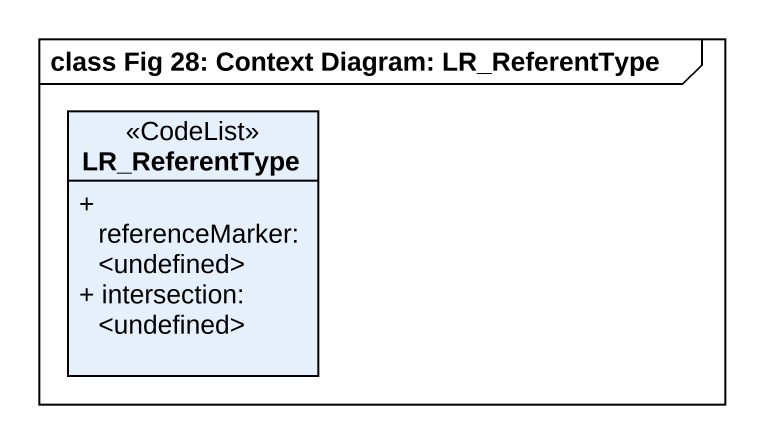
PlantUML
@startuml
mainframe class Fig 28: Context Diagram: LR_ReferentType
hide circle
hide empty members
skinparam classAttributeIconSize 0
class LR_ReferentType <<CodeList>> {
  + referenceMarker: <undefined>
  + intersection: <undefined>
}
@enduml
